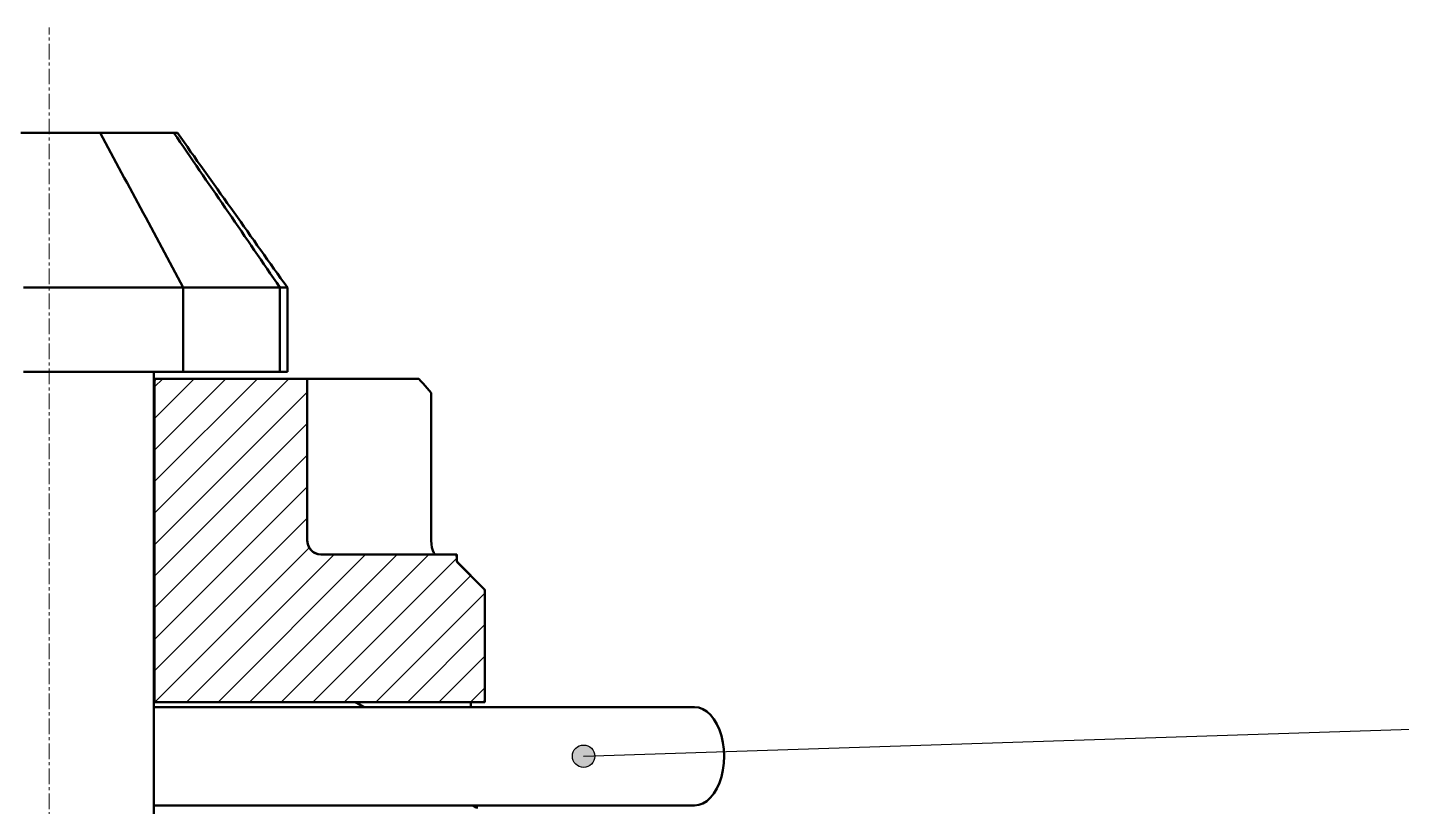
# Model space of a CAD drawing. Header units: millimetres. Extents: x 0 to 1682, y 0 to 1188.
# Drawn here: x 1226.9 to 1422.5, y 799.1 to 910 of the extents above; entities that cross this region are included whole.
import ezdxf

# ---------------------------------------------------------------- set-up
doc = ezdxf.new("R2010")
doc.units = ezdxf.units.MM
doc.header["$LTSCALE"] = 0.7
doc.linetypes.add('CENTER', pattern=[5.08, 3.175, -0.635, 0.635, -0.635])
for name, color, linetype, lineweight in [('07_ОСИ', 2, 'CENTER', 18), ('20_ВИДИМЫЕ', 7, 'Continuous', 50), ('23_ШТРИХОВКА', 7, 'Continuous', 18)]:
    doc.layers.add(name, color=color, linetype=linetype, lineweight=lineweight)
doc.layers.add('09_РАЗМЕРЫ', color=7, linetype='Continuous')

msp = doc.modelspace()

# ---------------------------------------------------------------- hatches: boundary and pattern name
at = {"layer": '09_РАЗМЕРЫ'}
h = msp.add_hatch(color=7, dxfattribs=at)
edge = h.paths.add_edge_path()
edge.add_arc((1306.06, 806.3), 1.6, 0, 360)
at = {"layer": '23_ШТРИХОВКА'}
h = msp.add_hatch(dxfattribs=at)
h.set_pattern_fill('ANSI31')
h.paths.add_polyline_path([(1245, 815.6), (1245, 816), (1245, 816.41), (1245, 816.81), (1245, 817.21), (1245, 817.61), (1245, 818.01), (1245, 818.41), (1245, 818.81), (1245, 819.21), (1245, 819.61), (1245, 820.01), (1245, 820.41), (1245, 820.81), (1245, 821.22), (1245, 821.62), (1245, 822.02), (1245, 822.42), (1245, 822.82), (1245, 823.22), (1245, 823.62), (1245, 824.02), (1245, 824.42), (1245, 824.82), (1245, 825.22), (1245, 825.63), (1245, 826.03), (1245, 826.43), (1245, 826.83), (1245, 827.23), (1245, 827.63), (1245, 828.03), (1245, 828.43), (1245, 828.83), (1245, 829.23), (1245, 829.63), (1245, 830.03), (1245, 830.44), (1245, 830.84), (1245, 831.24), (1245, 831.64), (1245, 832.04), (1245, 832.44), (1245, 832.84), (1245, 833.24), (1245, 833.64), (1245, 834.04), (1245, 834.44), (1245, 834.85), (1245, 835.25), (1245, 835.65), (1245, 836.05), (1245, 836.45), (1245, 836.85), (1245, 837.25), (1245, 837.65), (1245, 838.05), (1245, 838.45), (1245, 838.85), (1245, 839.26), (1245, 839.66), (1245, 840.06), (1245, 840.46), (1245, 840.86), (1245, 841.26), (1245, 841.66), (1245, 842.06), (1245, 842.46), (1245, 842.86), (1245, 843.26), (1245, 843.66), (1245, 844.07), (1245, 844.47), (1245, 844.87), (1245, 845.27), (1245, 845.67), (1245, 846.07), (1245, 846.47), (1245, 846.87), (1245, 847.27), (1245, 847.67), (1245, 848.07), (1245, 848.48), (1245, 848.88), (1245, 849.28), (1245, 849.68), (1245, 850.08), (1245, 850.48), (1245, 850.88), (1245, 851.28), (1245, 851.68), (1245, 852.08), (1245, 852.48), (1245, 852.88), (1245, 853.29), (1245, 853.69), (1245, 854.09), (1245, 854.49), (1245, 854.89), (1245, 855.29), (1245, 855.69), (1245, 856.09), (1245, 856.49), (1245, 856.89), (1245, 857.29), (1245, 857.7), (1245, 858.1), (1245, 858.5), (1245, 858.9), (1245, 859.3), (1245, 859.7), (1245.1, 860), (1245.5, 860), (1245.9, 860), (1246.3, 860), (1246.7, 860), (1247.1, 860), (1247.51, 860), (1247.91, 860), (1248.31, 860), (1248.71, 860), (1249.11, 860), (1249.51, 860), (1249.91, 860), (1250.31, 860), (1250.71, 860), (1251.11, 860), (1251.51, 860), (1251.92, 860), (1252.32, 860), (1252.72, 860), (1253.12, 860), (1253.52, 860), (1253.92, 860), (1254.32, 860), (1254.72, 860), (1255.12, 860), (1255.52, 860), (1255.92, 860), (1256.32, 860), (1256.73, 860), (1257.13, 860), (1257.53, 860), (1257.93, 860), (1258.33, 860), (1258.73, 860), (1259.13, 860), (1259.53, 860), (1259.93, 860), (1260.33, 860), (1260.73, 860), (1261.14, 860), (1261.54, 860), (1261.94, 860), (1262.34, 860), (1262.74, 860), (1263.14, 860), (1263.54, 860), (1263.94, 860), (1264.34, 860), (1264.74, 860), (1265.14, 860), (1265.55, 860), (1265.95, 860), (1266.35, 860), (1266.73, 859.99), (1266.73, 859.58), (1266.73, 859.18), (1266.73, 858.78), (1266.73, 858.38), (1266.73, 857.98), (1266.73, 857.58), (1266.73, 857.18), (1266.73, 856.78), (1266.73, 856.38), (1266.73, 855.98), (1266.73, 855.58), (1266.73, 855.18), (1266.73, 854.77), (1266.73, 854.37), (1266.73, 853.97), (1266.73, 853.57), (1266.73, 853.17), (1266.73, 852.77), (1266.73, 852.37), (1266.73, 851.97), (1266.73, 851.57), (1266.73, 851.17), (1266.73, 850.77), (1266.73, 850.36), (1266.73, 849.96), (1266.73, 849.56), (1266.73, 849.16), (1266.73, 848.76), (1266.73, 848.36), (1266.73, 847.96), (1266.73, 847.56), (1266.73, 847.16), (1266.73, 846.76), (1266.73, 846.36), (1266.73, 845.96), (1266.73, 845.55), (1266.73, 845.15), (1266.73, 844.75), (1266.73, 844.35), (1266.73, 843.95), (1266.73, 843.55), (1266.73, 843.15), (1266.73, 842.75), (1266.73, 842.35), (1266.73, 841.95), (1266.73, 841.55), (1266.73, 841.14), (1266.73, 840.74), (1266.73, 840.34), (1266.73, 839.94), (1266.73, 839.54), (1266.73, 839.14), (1266.73, 838.74), (1266.73, 838.34), (1266.73, 837.94), (1266.73, 837.54), (1266.73, 837.14), (1266.75, 836.74), (1266.84, 836.35), (1267.01, 835.98), (1267.25, 835.66), (1267.54, 835.39), (1267.89, 835.19), (1268.27, 835.06), (1268.66, 835), (1269.06, 835), (1269.46, 835), (1269.87, 835), (1270.27, 835), (1270.67, 835), (1271.07, 835), (1271.47, 835), (1271.87, 835), (1272.27, 835), (1272.67, 835), (1273.07, 835), (1273.47, 835), (1273.87, 835), (1274.28, 835), (1274.68, 835), (1275.08, 835), (1275.48, 835), (1275.88, 835), (1276.28, 835), (1276.68, 835), (1277.08, 835), (1277.48, 835), (1277.88, 835), (1278.28, 835), (1278.68, 835), (1279.09, 835), (1279.49, 835), (1279.89, 835), (1280.29, 835), (1280.69, 835), (1281.09, 835), (1281.49, 835), (1281.89, 835), (1282.29, 835), (1282.69, 835), (1283.09, 835), (1283.5, 835), (1283.9, 835), (1284.3, 835), (1284.7, 835), (1285.1, 835), (1285.5, 835), (1285.9, 835), (1286.3, 835), (1286.7, 835), (1287.1, 835), (1287.5, 835), (1287.9, 835), (1288, 834.69), (1288, 834.29), (1288.08, 833.92), (1288.36, 833.64), (1288.64, 833.36), (1288.93, 833.07), (1289.21, 832.79), (1289.49, 832.51), (1289.78, 832.22), (1290.06, 831.94), (1290.34, 831.66), (1290.63, 831.37), (1290.91, 831.09), (1291.19, 830.81), (1291.48, 830.52), (1291.76, 830.24), (1292, 829.94), (1292, 829.54), (1292, 829.14), (1292, 828.73), (1292, 828.33), (1292, 827.93), (1292, 827.53), (1292, 827.13), (1292, 826.73), (1292, 826.33), (1292, 825.93), (1292, 825.53), (1292, 825.13), (1292, 824.73), (1292, 824.32), (1292, 823.92), (1292, 823.52), (1292, 823.12), (1292, 822.72), (1292, 822.32), (1292, 821.92), (1292, 821.52), (1292, 821.12), (1292, 820.72), (1292, 820.32), (1292, 819.92), (1292, 819.51), (1292, 819.11), (1292, 818.71), (1292, 818.31), (1292, 817.91), (1292, 817.51), (1292, 817.11), (1292, 816.71), (1292, 816.31), (1292, 815.91), (1292, 815.51), (1292, 815.1), (1292, 814.7), (1292, 814.3), (1291.9, 814), (1291.5, 814), (1291.1, 814), (1290.7, 814), (1290.3, 814), (1289.9, 814), (1289.5, 814), (1289.1, 814), (1288.7, 814), (1288.29, 814), (1287.89, 814), (1287.49, 814), (1287.09, 814), (1286.69, 814), (1286.29, 814), (1285.89, 814), (1285.49, 814), (1285.09, 814), (1284.69, 814), (1284.29, 814), (1283.88, 814), (1283.48, 814), (1283.08, 814), (1282.68, 814), (1282.28, 814), (1281.88, 814), (1281.48, 814), (1281.08, 814), (1280.68, 814), (1280.28, 814), (1279.88, 814), (1279.48, 814), (1279.07, 814), (1278.67, 814), (1278.27, 814), (1277.87, 814), (1277.47, 814), (1277.07, 814), (1276.67, 814), (1276.27, 814), (1275.87, 814), (1275.47, 814), (1275.07, 814), (1274.66, 814), (1274.26, 814), (1273.86, 814), (1273.46, 814), (1273.06, 814), (1272.66, 814), (1272.26, 814), (1271.86, 814), (1271.46, 814), (1271.06, 814), (1270.66, 814), (1270.26, 814), (1269.85, 814), (1269.45, 814), (1269.05, 814), (1268.65, 814), (1268.25, 814), (1267.85, 814), (1267.45, 814), (1267.05, 814), (1266.65, 814), (1266.25, 814), (1265.85, 814), (1265.44, 814), (1265.04, 814), (1264.64, 814), (1264.24, 814), (1263.84, 814), (1263.44, 814), (1263.04, 814), (1262.64, 814), (1262.24, 814), (1261.84, 814), (1261.44, 814), (1261.03, 814), (1260.63, 814), (1260.23, 814), (1259.83, 814), (1259.43, 814), (1259.03, 814), (1258.63, 814), (1258.23, 814), (1257.83, 814), (1257.43, 814), (1257.03, 814), (1256.63, 814), (1256.22, 814), (1255.82, 814), (1255.42, 814), (1255.02, 814), (1254.62, 814), (1254.22, 814), (1253.82, 814), (1253.42, 814), (1253.02, 814), (1252.62, 814), (1252.22, 814), (1251.81, 814), (1251.41, 814), (1251.01, 814), (1250.61, 814), (1250.21, 814), (1249.81, 814), (1249.41, 814), (1249.01, 814), (1248.61, 814), (1248.21, 814), (1247.81, 814), (1247.41, 814), (1247, 814), (1246.6, 814), (1246.2, 814), (1245.8, 814), (1245.4, 814), (1245, 814), (1245, 814.4), (1245, 814.8), (1245, 815.2)])

# ---------------------------------------------------------------- linework, layer by layer
at = {"layer": '07_ОСИ'}
msp.add_line((1230, 717), (1230, 910), dxfattribs=at)
at = {"layer": '09_РАЗМЕРЫ'}
msp.add_line((1306.06, 806.3), (1490, 812.3), dxfattribs=at)
msp.add_circle((1306.06, 806.3), 1.6, dxfattribs=at)
at = {"layer": '20_ВИДИМЫЕ'}
for points in [[(1237.26, 895), (1236.81, 895), (1236.37, 895), (1235.75, 895), (1235.09, 895), (1234.32, 895), (1233.47, 895), (1232.56, 895), (1231.56, 895), (1230.53, 895), (1229.42, 895), (1228.3, 895), (1227.12, 895), (1225.94, 895)], [(1249.06, 873), (1248.68, 873.71), (1248.3, 874.42), (1247.92, 875.13), (1247.54, 875.84), (1247.16, 876.55), (1246.78, 877.26), (1246.4, 877.97), (1246.02, 878.68), (1245.64, 879.39), (1245.26, 880.1), (1244.87, 880.81), (1244.49, 881.52), (1244.11, 882.23), (1243.73, 882.94), (1243.35, 883.65), (1242.97, 884.35), (1242.59, 885.06), (1242.21, 885.77), (1241.83, 886.48), (1241.45, 887.19), (1241.07, 887.9), (1240.69, 888.61), (1240.31, 889.32), (1239.92, 890.03), (1239.54, 890.74), (1239.16, 891.45), (1238.78, 892.16), (1238.4, 892.87), (1238.02, 893.58), (1237.64, 894.29), (1237.26, 895)], [(1247.73, 895), (1237.26, 895)], [(1262.84, 873), (1262.39, 873.67), (1261.93, 874.33), (1261.47, 875), (1261.01, 875.67), (1260.56, 876.33), (1260.1, 877), (1259.64, 877.67), (1259.18, 878.33), (1258.72, 879), (1258.27, 879.67), (1257.81, 880.33), (1257.35, 881), (1256.89, 881.67), (1256.43, 882.33), (1255.98, 883), (1255.52, 883.67), (1255.06, 884.33), (1254.6, 885), (1254.14, 885.67), (1253.69, 886.33), (1253.23, 887), (1252.77, 887.67), (1252.31, 888.33), (1251.85, 889), (1251.4, 889.67), (1250.94, 890.33), (1250.48, 891), (1250.02, 891.67), (1249.57, 892.33), (1249.11, 893), (1248.65, 893.67), (1248.19, 894.33), (1247.73, 895)], [(1248.24, 895), (1248.22, 895), (1248.18, 895), (1248.11, 895), (1248.01, 895), (1247.89, 895), (1247.73, 895)], [(1263.89, 873), (1263.42, 873.67), (1262.94, 874.33), (1262.47, 875), (1261.99, 875.67), (1261.52, 876.33), (1261.04, 877), (1260.57, 877.67), (1260.1, 878.33), (1259.62, 879), (1259.15, 879.67), (1258.67, 880.33), (1258.2, 881), (1257.72, 881.67), (1257.25, 882.33), (1256.78, 883), (1256.3, 883.67), (1255.83, 884.33), (1255.35, 885), (1254.88, 885.67), (1254.4, 886.33), (1253.93, 887), (1253.46, 887.67), (1252.98, 888.33), (1252.51, 889), (1252.03, 889.67), (1251.56, 890.33), (1251.08, 891), (1250.61, 891.67), (1250.13, 892.33), (1249.66, 893), (1249.19, 893.67), (1248.71, 894.33), (1248.24, 895)], [(1249.06, 873), (1248.63, 873), (1248.19, 873), (1247.76, 873), (1247.32, 873), (1246.83, 873), (1246.18, 873), (1245.53, 873), (1244.89, 873), (1244.24, 873), (1243.49, 873), (1242.66, 873), (1241.83, 873), (1241, 873), (1240.17, 873), (1239.21, 873), (1238.23, 873), (1237.25, 873), (1236.27, 873), (1235.27, 873), (1234.18, 873), (1233.09, 873), (1232, 873), (1230.91, 873), (1229.8, 873), (1228.65, 873), (1227.49, 873), (1226.34, 873)], [(1249.06, 861), (1249.06, 873)], [(1262.84, 873), (1249.06, 873)], [(1262.84, 861), (1262.84, 873)], [(1263.89, 873), (1263.86, 873), (1263.77, 873), (1263.63, 873), (1263.42, 873), (1263.16, 873), (1262.84, 873)], [(1263.89, 873), (1263.89, 861)], [(1249.06, 861), (1248.63, 861), (1248.19, 861), (1247.76, 861), (1247.32, 861), (1246.83, 861), (1246.18, 861), (1245.53, 861), (1244.89, 861), (1244.24, 861), (1243.49, 861), (1242.66, 861), (1241.83, 861), (1241, 861), (1240.17, 861), (1239.21, 861), (1238.23, 861), (1237.25, 861), (1236.27, 861), (1235.27, 861), (1234.18, 861), (1233.09, 861), (1232, 861), (1230.91, 861), (1229.8, 861), (1228.65, 861), (1227.49, 861), (1226.34, 861)], [(1244.9, 787), (1244.9, 861)], [(1249.06, 861), (1262.84, 861)], [(1263.89, 861), (1263.86, 861), (1263.77, 861), (1263.63, 861), (1263.42, 861), (1263.16, 861), (1262.84, 861)], [(1245, 860), (1245, 860), (1244.99, 860), (1244.97, 860), (1244.96, 860), (1244.93, 860), (1244.9, 860)], [(1245, 860), (1245, 814)], [(1266.73, 860), (1245, 860)], [(1266.73, 860), (1266.78, 860), (1266.92, 860), (1267.14, 860), (1267.44, 860), (1267.81, 860), (1268.23, 860)], [(1266.73, 837), (1266.73, 860)], [(1268.23, 860), (1282.62, 860)], [(1284.37, 858), (1284.08, 858.33), (1283.79, 858.67), (1283.5, 859), (1283.2, 859.33), (1282.91, 859.67), (1282.62, 860)], [(1284.37, 837), (1284.37, 858)], [(1266.73, 837), (1266.8, 836.48), (1267, 836), (1267.32, 835.59), (1267.73, 835.27), (1268.22, 835.07), (1268.73, 835)], [(1284.37, 837), (1284.4, 836.48), (1284.47, 835.99), (1284.58, 835.58), (1284.72, 835.26), (1284.88, 835.07), (1285.05, 835)], [(1268.73, 835), (1288, 835)], [(1288, 835), (1288, 834)], [(1288, 834), (1292, 830)], [(1292, 830), (1292, 814)], [(1244.9, 814), (1244.93, 814), (1244.96, 814), (1244.97, 814), (1244.99, 814), (1245, 814), (1245, 814)], [(1292, 814), (1245, 814)], [(1273.4, 814), (1273.57, 813.97), (1273.77, 813.89), (1274, 813.77), (1274.26, 813.63), (1274.55, 813.47), (1274.86, 813.3)], [(1290, 813.3), (1290, 814)], [(1244.9, 813.3), (1321.84, 813.3)], [(1321.84, 813.3), (1322.44, 813.23), (1323.03, 813.02), (1323.59, 812.67), (1324.12, 812.19), (1324.6, 811.59), (1325.03, 810.88), (1325.39, 810.08), (1325.68, 809.21), (1325.89, 808.27), (1326.01, 807.3), (1326.06, 806.3), (1326.01, 805.3), (1325.89, 804.33), (1325.68, 803.39), (1325.39, 802.52), (1325.03, 801.72), (1324.6, 801.01), (1324.12, 800.41), (1323.59, 799.93), (1323.03, 799.58), (1322.44, 799.37), (1321.84, 799.3)], [(1244.9, 799.3), (1321.84, 799.3)], [(1291, 799), (1290.88, 799.01), (1290.75, 799.03), (1290.63, 799.07), (1290.51, 799.13), (1290.39, 799.21), (1290.29, 799.3)]]:
    msp.add_lwpolyline(points, dxfattribs=at)
msp.add_lwpolyline([(1245, 815.6), (1245, 816), (1245, 816.41), (1245, 816.81), (1245, 817.21), (1245, 817.61), (1245, 818.01), (1245, 818.41), (1245, 818.81), (1245, 819.21), (1245, 819.61), (1245, 820.01), (1245, 820.41), (1245, 820.81), (1245, 821.22), (1245, 821.62), (1245, 822.02), (1245, 822.42), (1245, 822.82), (1245, 823.22), (1245, 823.62), (1245, 824.02), (1245, 824.42), (1245, 824.82), (1245, 825.22), (1245, 825.63), (1245, 826.03), (1245, 826.43), (1245, 826.83), (1245, 827.23), (1245, 827.63), (1245, 828.03), (1245, 828.43), (1245, 828.83), (1245, 829.23), (1245, 829.63), (1245, 830.03), (1245, 830.44), (1245, 830.84), (1245, 831.24), (1245, 831.64), (1245, 832.04), (1245, 832.44), (1245, 832.84), (1245, 833.24), (1245, 833.64), (1245, 834.04), (1245, 834.44), (1245, 834.85), (1245, 835.25), (1245, 835.65), (1245, 836.05), (1245, 836.45), (1245, 836.85), (1245, 837.25), (1245, 837.65), (1245, 838.05), (1245, 838.45), (1245, 838.85), (1245, 839.26), (1245, 839.66), (1245, 840.06), (1245, 840.46), (1245, 840.86), (1245, 841.26), (1245, 841.66), (1245, 842.06), (1245, 842.46), (1245, 842.86), (1245, 843.26), (1245, 843.66), (1245, 844.07), (1245, 844.47), (1245, 844.87), (1245, 845.27), (1245, 845.67), (1245, 846.07), (1245, 846.47), (1245, 846.87), (1245, 847.27), (1245, 847.67), (1245, 848.07), (1245, 848.48), (1245, 848.88), (1245, 849.28), (1245, 849.68), (1245, 850.08), (1245, 850.48), (1245, 850.88), (1245, 851.28), (1245, 851.68), (1245, 852.08), (1245, 852.48), (1245, 852.88), (1245, 853.29), (1245, 853.69), (1245, 854.09), (1245, 854.49), (1245, 854.89), (1245, 855.29), (1245, 855.69), (1245, 856.09), (1245, 856.49), (1245, 856.89), (1245, 857.29), (1245, 857.7), (1245, 858.1), (1245, 858.5), (1245, 858.9), (1245, 859.3), (1245, 859.7), (1245.1, 860), (1245.5, 860), (1245.9, 860), (1246.3, 860), (1246.7, 860), (1247.1, 860), (1247.51, 860), (1247.91, 860), (1248.31, 860), (1248.71, 860), (1249.11, 860), (1249.51, 860), (1249.91, 860), (1250.31, 860), (1250.71, 860), (1251.11, 860), (1251.51, 860), (1251.92, 860), (1252.32, 860), (1252.72, 860), (1253.12, 860), (1253.52, 860), (1253.92, 860), (1254.32, 860), (1254.72, 860), (1255.12, 860), (1255.52, 860), (1255.92, 860), (1256.32, 860), (1256.73, 860), (1257.13, 860), (1257.53, 860), (1257.93, 860), (1258.33, 860), (1258.73, 860), (1259.13, 860), (1259.53, 860), (1259.93, 860), (1260.33, 860), (1260.73, 860), (1261.14, 860), (1261.54, 860), (1261.94, 860), (1262.34, 860), (1262.74, 860), (1263.14, 860), (1263.54, 860), (1263.94, 860), (1264.34, 860), (1264.74, 860), (1265.14, 860), (1265.55, 860), (1265.95, 860), (1266.35, 860), (1266.73, 859.99), (1266.73, 859.58), (1266.73, 859.18), (1266.73, 858.78), (1266.73, 858.38), (1266.73, 857.98), (1266.73, 857.58), (1266.73, 857.18), (1266.73, 856.78), (1266.73, 856.38), (1266.73, 855.98), (1266.73, 855.58), (1266.73, 855.18), (1266.73, 854.77), (1266.73, 854.37), (1266.73, 853.97), (1266.73, 853.57), (1266.73, 853.17), (1266.73, 852.77), (1266.73, 852.37), (1266.73, 851.97), (1266.73, 851.57), (1266.73, 851.17), (1266.73, 850.77), (1266.73, 850.36), (1266.73, 849.96), (1266.73, 849.56), (1266.73, 849.16), (1266.73, 848.76), (1266.73, 848.36), (1266.73, 847.96), (1266.73, 847.56), (1266.73, 847.16), (1266.73, 846.76), (1266.73, 846.36), (1266.73, 845.96), (1266.73, 845.55), (1266.73, 845.15), (1266.73, 844.75), (1266.73, 844.35), (1266.73, 843.95), (1266.73, 843.55), (1266.73, 843.15), (1266.73, 842.75), (1266.73, 842.35), (1266.73, 841.95), (1266.73, 841.55), (1266.73, 841.14), (1266.73, 840.74), (1266.73, 840.34), (1266.73, 839.94), (1266.73, 839.54), (1266.73, 839.14), (1266.73, 838.74), (1266.73, 838.34), (1266.73, 837.94), (1266.73, 837.54), (1266.73, 837.14), (1266.75, 836.74), (1266.84, 836.35), (1267.01, 835.98), (1267.25, 835.66), (1267.54, 835.39), (1267.89, 835.19), (1268.27, 835.06), (1268.66, 835), (1269.06, 835), (1269.46, 835), (1269.87, 835), (1270.27, 835), (1270.67, 835), (1271.07, 835), (1271.47, 835), (1271.87, 835), (1272.27, 835), (1272.67, 835), (1273.07, 835), (1273.47, 835), (1273.87, 835), (1274.28, 835), (1274.68, 835), (1275.08, 835), (1275.48, 835), (1275.88, 835), (1276.28, 835), (1276.68, 835), (1277.08, 835), (1277.48, 835), (1277.88, 835), (1278.28, 835), (1278.68, 835), (1279.09, 835), (1279.49, 835), (1279.89, 835), (1280.29, 835), (1280.69, 835), (1281.09, 835), (1281.49, 835), (1281.89, 835), (1282.29, 835), (1282.69, 835), (1283.09, 835), (1283.5, 835), (1283.9, 835), (1284.3, 835), (1284.7, 835), (1285.1, 835), (1285.5, 835), (1285.9, 835), (1286.3, 835), (1286.7, 835), (1287.1, 835), (1287.5, 835), (1287.9, 835), (1288, 834.69), (1288, 834.29), (1288.08, 833.92), (1288.36, 833.64), (1288.64, 833.36), (1288.93, 833.07), (1289.21, 832.79), (1289.49, 832.51), (1289.78, 832.22), (1290.06, 831.94), (1290.34, 831.66), (1290.63, 831.37), (1290.91, 831.09), (1291.19, 830.81), (1291.48, 830.52), (1291.76, 830.24), (1292, 829.94), (1292, 829.54), (1292, 829.14), (1292, 828.73), (1292, 828.33), (1292, 827.93), (1292, 827.53), (1292, 827.13), (1292, 826.73), (1292, 826.33), (1292, 825.93), (1292, 825.53), (1292, 825.13), (1292, 824.73), (1292, 824.32), (1292, 823.92), (1292, 823.52), (1292, 823.12), (1292, 822.72), (1292, 822.32), (1292, 821.92), (1292, 821.52), (1292, 821.12), (1292, 820.72), (1292, 820.32), (1292, 819.92), (1292, 819.51), (1292, 819.11), (1292, 818.71), (1292, 818.31), (1292, 817.91), (1292, 817.51), (1292, 817.11), (1292, 816.71), (1292, 816.31), (1292, 815.91), (1292, 815.51), (1292, 815.1), (1292, 814.7), (1292, 814.3), (1291.9, 814), (1291.5, 814), (1291.1, 814), (1290.7, 814), (1290.3, 814), (1289.9, 814), (1289.5, 814), (1289.1, 814), (1288.7, 814), (1288.29, 814), (1287.89, 814), (1287.49, 814), (1287.09, 814), (1286.69, 814), (1286.29, 814), (1285.89, 814), (1285.49, 814), (1285.09, 814), (1284.69, 814), (1284.29, 814), (1283.88, 814), (1283.48, 814), (1283.08, 814), (1282.68, 814), (1282.28, 814), (1281.88, 814), (1281.48, 814), (1281.08, 814), (1280.68, 814), (1280.28, 814), (1279.88, 814), (1279.48, 814), (1279.07, 814), (1278.67, 814), (1278.27, 814), (1277.87, 814), (1277.47, 814), (1277.07, 814), (1276.67, 814), (1276.27, 814), (1275.87, 814), (1275.47, 814), (1275.07, 814), (1274.66, 814), (1274.26, 814), (1273.86, 814), (1273.46, 814), (1273.06, 814), (1272.66, 814), (1272.26, 814), (1271.86, 814), (1271.46, 814), (1271.06, 814), (1270.66, 814), (1270.26, 814), (1269.85, 814), (1269.45, 814), (1269.05, 814), (1268.65, 814), (1268.25, 814), (1267.85, 814), (1267.45, 814), (1267.05, 814), (1266.65, 814), (1266.25, 814), (1265.85, 814), (1265.44, 814), (1265.04, 814), (1264.64, 814), (1264.24, 814), (1263.84, 814), (1263.44, 814), (1263.04, 814), (1262.64, 814), (1262.24, 814), (1261.84, 814), (1261.44, 814), (1261.03, 814), (1260.63, 814), (1260.23, 814), (1259.83, 814), (1259.43, 814), (1259.03, 814), (1258.63, 814), (1258.23, 814), (1257.83, 814), (1257.43, 814), (1257.03, 814), (1256.63, 814), (1256.22, 814), (1255.82, 814), (1255.42, 814), (1255.02, 814), (1254.62, 814), (1254.22, 814), (1253.82, 814), (1253.42, 814), (1253.02, 814), (1252.62, 814), (1252.22, 814), (1251.81, 814), (1251.41, 814), (1251.01, 814), (1250.61, 814), (1250.21, 814), (1249.81, 814), (1249.41, 814), (1249.01, 814), (1248.61, 814), (1248.21, 814), (1247.81, 814), (1247.41, 814), (1247, 814), (1246.6, 814), (1246.2, 814), (1245.8, 814), (1245.4, 814), (1245, 814), (1245, 814.4), (1245, 814.8), (1245, 815.2), (1245, 815.6)], close=True, dxfattribs=at)

doc.saveas('drawing.dxf')
